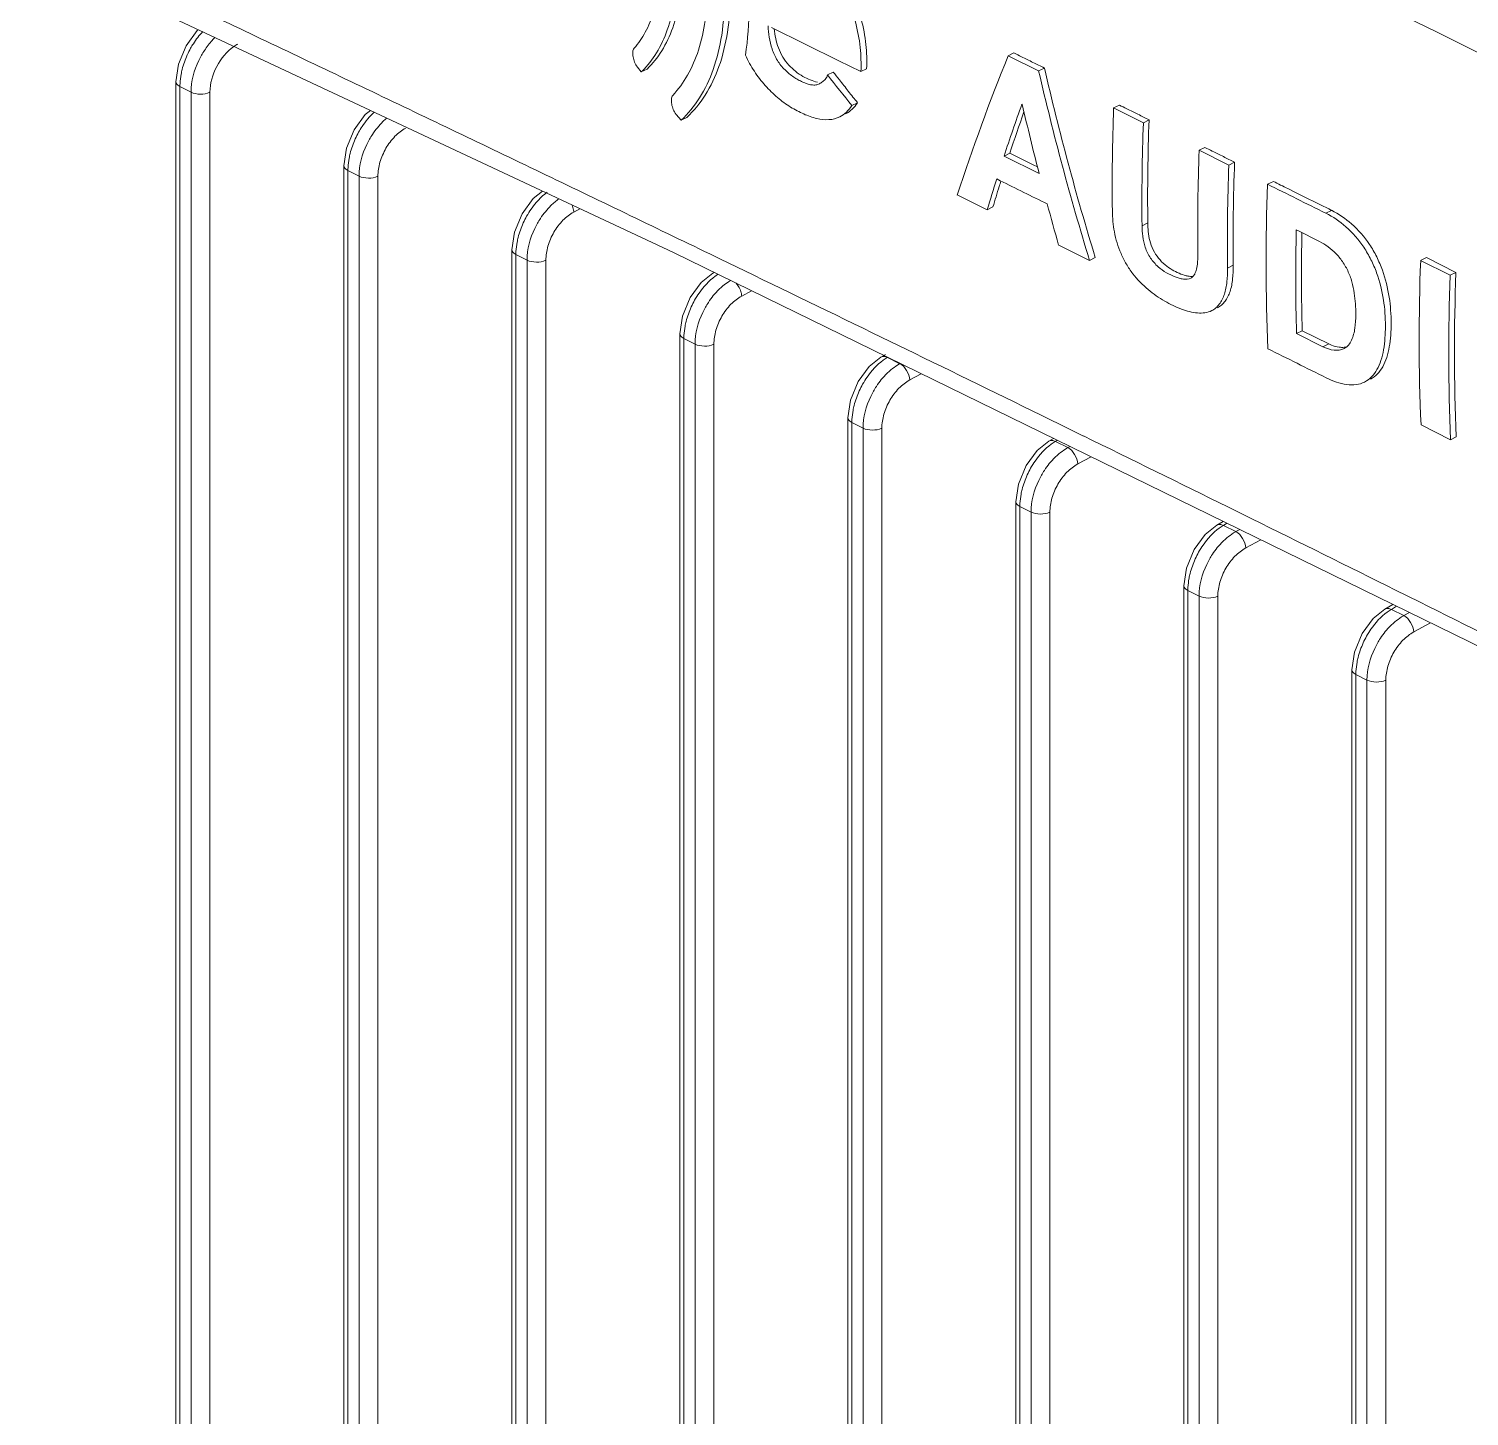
# Model space of a CAD drawing. Header units: millimetres. Extents: x 0 to 9253, y 0 to 2730.
# Drawn here: x 2670.1 to 2723.4, y 1974.7 to 2026.1 of the extents above; entities that cross this region are included whole.
import ezdxf

# ---------------------------------------------------------------- set-up
doc = ezdxf.new("R2010")
doc.units = ezdxf.units.MM
doc.layers.get('0').update_dxf_attribs({"lineweight": 13})

msp = doc.modelspace()

# ---------------------------------------------------------------- linework, layer by layer
at = {"lineweight": 9}
for p, q in [((2664.186, 2031.825), (2693.954, 2017.855)), ((2676.321, 2026.077), (2675.906, 2025.519)), ((2676.363, 2026.111), (2676.321, 2026.077)), ((2700.084, 2024.961), (2697.591, 2026.187)), ((2675.906, 2025.519), (2675.621, 2024.83)), ((2675.621, 2024.83), (2675.531, 2024.18)), ((2700.901, 2024.559), (2700.084, 2024.961)), ((2706.568, 2025.25), (2706.356, 2025.144)), ((2706.356, 2025.144), (2707.485, 2024.586)), ((2692.624, 2024.724), (2692.767, 2024.549)), ((2692.979, 2024.655), (2692.767, 2024.549)), ((2699.878, 2024.542), (2699.666, 2024.436)), ((2701.113, 2024.665), (2700.901, 2024.559)), ((2707.698, 2024.692), (2707.485, 2024.586)), ((2675.531, 1954.465), (2675.531, 2024.181)), ((2675.677, 1954.288), (2675.677, 2024.004)), ((2675.677, 2024.004), (2676.089, 2023.798)), ((2676.089, 2023.798), (2676.089, 1954.082)), ((2676.787, 2023.793), (2676.787, 1954.078)), ((2700.775, 2023.405), (2700.562, 2023.299)), ((2706.877, 2023.343), (2706.863, 2023.35)), ((2710.475, 2023.319), (2710.263, 2023.212)), ((2710.263, 2023.212), (2711.364, 2022.667)), ((2682.544, 2022.966), (2682.128, 2022.407)), ((2682.736, 2023.12), (2682.544, 2022.966)), ((2694.059, 2022.974), (2694.241, 2022.755)), ((2694.453, 2022.861), (2694.241, 2022.755)), ((2711.576, 2022.773), (2711.364, 2022.667)), ((2682.128, 2022.407), (2681.844, 2021.719)), ((2681.844, 2021.719), (2681.753, 2021.069)), ((2713.643, 2021.749), (2713.431, 2021.643)), ((2713.431, 2021.643), (2714.529, 2021.098)), ((2681.753, 1951.354), (2681.753, 2021.07)), ((2706.416, 2021.537), (2706.203, 2021.431)), ((2706.203, 2021.431), (2707.501, 2020.789)), ((2706.416, 2021.537), (2707.281, 2021.109)), ((2707.281, 2021.109), (2707.441, 2021.03)), ((2714.742, 2021.204), (2714.529, 2021.098)), ((2681.9, 1951.177), (2681.9, 2020.893)), ((2681.9, 2020.893), (2682.312, 2020.687)), ((2682.312, 2020.687), (2682.312, 1950.971)), ((2683.01, 2020.682), (2683.01, 1950.966)), ((2706.061, 2020.517), (2705.932, 2020.581)), ((2716.178, 2020.491), (2715.965, 2020.385)), ((2689.109, 2020.129), (2688.766, 2019.855)), ((2705.581, 2019.438), (2704.464, 2019.988)), ((2688.766, 2019.855), (2688.351, 2019.296)), ((2690.492, 2019.48), (2690.264, 2019.357)), ((2705.793, 2019.544), (2705.581, 2019.438)), ((2718.332, 2019.419), (2718.12, 2019.313)), ((2688.351, 2019.296), (2688.066, 2018.608)), ((2711.527, 2018.956), (2711.315, 2018.85)), ((2688.066, 2018.608), (2687.976, 2017.958)), ((2717.156, 2018.632), (2717.029, 2018.695)), ((2717.813, 2018.305), (2717.156, 2018.632)), ((2687.976, 1948.243), (2687.976, 2017.958)), ((2693.954, 2017.855), (2726.501, 2001.939)), ((2709.37, 2017.566), (2708.227, 2018.131)), ((2688.122, 1948.066), (2688.122, 2017.781)), ((2688.122, 2017.781), (2688.535, 2017.575)), ((2688.535, 2017.575), (2688.535, 1947.86)), ((2689.232, 2017.571), (2689.232, 1947.855)), ((2695.698, 2017.614), (2696.6, 2017.178)), ((2709.582, 2017.672), (2709.37, 2017.566)), ((2714.692, 2017.386), (2714.48, 2017.28)), ((2721.848, 2017.668), (2721.635, 2017.562)), ((2721.635, 2017.562), (2722.731, 2017.015)), ((2721.848, 2017.668), (2722.943, 2017.121)), ((2695.422, 2017.09), (2694.989, 2016.743)), ((2695.422, 2017.09), (2695.466, 2017.116)), ((2722.943, 2017.121), (2722.731, 2017.015)), ((2694.989, 2016.743), (2694.573, 2016.185)), ((2696.848, 2016.44), (2696.486, 2016.246)), ((2694.573, 2016.185), (2694.289, 2015.496)), ((2694.289, 2015.496), (2694.198, 2014.846)), ((2694.198, 1945.131), (2694.198, 2014.847)), ((2694.345, 1944.955), (2694.345, 2014.67)), ((2694.345, 2014.67), (2694.757, 2014.464)), ((2717.248, 2014.959), (2717.036, 2014.853)), ((2717.036, 2014.853), (2718.015, 2014.366)), ((2717.248, 2014.959), (2718.228, 2014.472)), ((2694.757, 2014.464), (2694.757, 1944.748)), ((2695.455, 2014.459), (2695.455, 1944.744)), ((2701.644, 2013.979), (2701.817, 2014.081)), ((2701.989, 2014.561), (2702.888, 2014.123)), ((2718.228, 2014.472), (2718.015, 2014.366)), ((2701.211, 2013.632), (2700.796, 2013.074)), ((2701.644, 2013.979), (2701.211, 2013.632)), ((2701.881, 2013.972), (2702.346, 2013.739)), ((2700.796, 2013.074), (2700.511, 2012.385)), ((2703.137, 2013.365), (2702.709, 2013.135)), ((2700.511, 2012.385), (2700.421, 2011.735)), ((2700.421, 1942.02), (2700.421, 2011.736)), ((2700.567, 1941.843), (2700.567, 2011.559)), ((2700.567, 2011.559), (2700.98, 2011.353)), ((2708.255, 2011.499), (2709.15, 2011.06)), ((2722.743, 2010.921), (2721.648, 2011.468)), ((2700.98, 2011.353), (2700.98, 1941.637)), ((2701.677, 2011.348), (2701.677, 1941.633)), ((2707.867, 2010.867), (2708.039, 2010.969)), ((2708.104, 2010.861), (2708.173, 2010.902)), ((2722.955, 2011.027), (2722.743, 2010.921)), ((2707.434, 2010.521), (2707.018, 2009.962)), ((2707.867, 2010.867), (2707.434, 2010.521)), ((2708.104, 2010.861), (2708.569, 2010.628)), ((2708.647, 2010.67), (2708.569, 2010.628)), ((2707.018, 2009.962), (2706.734, 2009.274)), ((2709.426, 2010.289), (2708.931, 2010.024)), ((2706.734, 2009.274), (2706.643, 2008.624)), ((2706.643, 1938.909), (2706.643, 2008.624)), ((2706.79, 1938.732), (2706.79, 2008.448)), ((2706.79, 2008.448), (2707.202, 2008.241)), ((2707.202, 2008.241), (2707.202, 1938.526)), ((2707.9, 2008.237), (2707.9, 1938.521)), ((2714.494, 2008.43), (2715.385, 2007.99)), ((2714.09, 2007.756), (2713.656, 2007.41)), ((2714.09, 2007.756), (2714.323, 2007.894)), ((2714.326, 2007.749), (2714.459, 2007.828)), ((2714.326, 2007.749), (2714.791, 2007.517)), ((2713.656, 2007.41), (2713.241, 2006.851)), ((2714.936, 2007.594), (2714.791, 2007.517)), ((2715.715, 2007.213), (2715.154, 2006.912)), ((2713.241, 2006.851), (2712.956, 2006.163)), ((2712.956, 2006.163), (2712.866, 2005.513)), ((2712.866, 1935.798), (2712.866, 2005.513)), ((2713.012, 1935.621), (2713.012, 2005.336)), ((2713.012, 2005.336), (2713.425, 2005.13)), ((2713.425, 2005.13), (2713.425, 1935.415)), ((2714.122, 2005.126), (2714.122, 1935.41)), ((2720.706, 2005.353), (2721.594, 2004.912)), ((2720.312, 2004.645), (2719.879, 2004.298)), ((2720.312, 2004.645), (2720.608, 2004.82)), ((2720.549, 2004.638), (2720.744, 2004.754)), ((2720.549, 2004.638), (2721.014, 2004.406)), ((2721.225, 2004.519), (2721.014, 2004.406)), ((2719.879, 2004.298), (2719.464, 2003.74)), ((2722.004, 2004.138), (2721.376, 2003.801)), ((2719.464, 2003.74), (2719.179, 2003.051)), ((2719.179, 2003.051), (2719.088, 2002.401)), ((2719.088, 1932.686), (2719.088, 2002.402)), ((2719.235, 1932.509), (2719.235, 2002.225)), ((2719.235, 2002.225), (2719.647, 2002.019)), ((2719.647, 2002.019), (2719.647, 1932.303)), ((2720.345, 2002.014), (2720.345, 1932.299))]:
    msp.add_line(p, q, dxfattribs=at)
for centre, radius, start, end in [((1990.772, 553.751), 1643.962, 63.124876, 64.846477), ((1406.99, -647.865), 2960.668, 64.465803, 64.600285), ((2678.978, 2023.804), 3.325, 150.8427, 155.6758), ((2786.085, 1992.97), 85.976, 158.02424, 161.68474), ((2690.497, 2026.909), 3.274, 313.8882, 314.5352), ((2960.994, 2229.605), 332.245, 218.13547, 218.38522), ((2809.264, 2048.146), 104.47, 193.03372, 197.02097), ((2809.475, 2048.252), 104.469, 193.03371, 197.02098), ((1448.142, -561.677), 2865.16, 64.326838, 64.465435), ((2787.806, 1994.438), 85.951, 160.3435, 161.69646), ((2807.326, 2046.528), 103.089, 192.99687, 194.45802), ((2790.096, 2020.29), 79.886, 177.90352, 180.64165), ((2787.581, 1994.693), 85.489, 160.61126, 161.69927), ((2791.345, 2019.735), 80.035, 177.90045, 180.63363), ((2790.814, 2019.851), 79.292, 177.88765, 180.64643), ((2685.201, 2020.693), 3.325, 150.8427, 155.6758), ((2791.68, 2018.72), 78.304, 177.86086, 180.65469), ((2793.083, 2018.165), 78.608, 177.8619, 180.64503), ((2792.548, 2018.281), 77.861, 177.84855, 180.65838), ((1487.631, -479.484), 2773.972, 64.182851, 64.326462), ((2781.481, 1996.719), 79.228, 162.47145, 163.33635), ((2782.212, 1996.662), 79.772, 162.60951, 162.75934), ((2781.101, 1997.006), 78.609, 162.75876, 163.33878), ((2791.408, 2017.484), 75.498, 177.79804, 182.42392), ((2690.992, 2018.032), 2.218, 125.1456, 130.1203), ((2801.409, 2044.748), 96.91, 195.00666, 195.94179), ((2691.423, 2017.582), 3.325, 150.8427, 155.6758), ((2793.606, 2016.922), 76.598, 178.67343, 181.54742), ((2792.663, 2017.024), 75.443, 178.80997, 181.56787), ((2795.575, 2014.661), 73.996, 177.75334, 182.47311), ((2696.636, 2015.427), 1.923, 122.4011, 126.25), ((1518.822, -414.988), 2702.33, 64.034351, 64.161365), ((2798.099, 2014.117), 75.424, 177.79827, 182.42865), ((2796.729, 2014.22), 73.843, 177.74867, 182.47824), ((2697.646, 2014.47), 3.325, 150.8427, 155.6758), ((1544.053, -363.177), 2644.703, 63.883278, 64.012693), ((2703.869, 2011.359), 3.325, 150.8427, 155.6758), ((1568.841, -312.617), 2588.394, 63.729365, 63.861212), ((2710.091, 2008.248), 3.325, 150.8427, 155.6758), ((1593.198, -263.271), 2533.363, 63.572578, 63.706887), ((2716.314, 2005.136), 3.325, 150.8427, 155.6758), ((1617.129, -215.121), 2479.594, 63.412261, 63.549682), ((2722.536, 2002.025), 3.325, 150.8427, 155.6758)]:
    msp.add_arc(centre, radius, start, end, dxfattribs=at)
for points, knots in [([(2694.241, 2033.871), (2694.494, 2033.343), (2694.946, 2032.268), (2695.457, 2030.618), (2695.772, 2028.979), (2695.882, 2027.407), (2695.789, 2025.956), (2695.488, 2024.669), (2694.979, 2023.588), (2694.502, 2022.999), (2694.241, 2022.755)], [0, 0, 0, 0, 0.149326, 0.29698, 0.439634, 0.574027, 0.697692, 0.809125, 0.908873, 1, 1, 1, 1]), ([(2694.453, 2033.978), (2694.706, 2033.449), (2695.159, 2032.374), (2695.669, 2030.724), (2695.984, 2029.085), (2696.094, 2027.513), (2696.001, 2026.062), (2695.7, 2024.775), (2695.191, 2023.694), (2694.714, 2023.105), (2694.453, 2022.861)], [0, 0, 0, 0, 0.1493, 0.29698, 0.439615, 0.574033, 0.697704, 0.809113, 0.908892, 1, 1, 1, 1]), ([(2692.767, 2033.399), (2692.967, 2032.982), (2693.327, 2032.136), (2693.735, 2030.837), (2693.988, 2029.545), (2694.078, 2028.304), (2694.008, 2027.154), (2693.773, 2026.127), (2693.373, 2025.257), (2692.998, 2024.777), (2692.793, 2024.575)], [0, 0, 0, 0, 0.148584, 0.295303, 0.437041, 0.570813, 0.694399, 0.806449, 0.907408, 1, 1, 1, 1]), ([(2692.979, 2033.505), (2693.181, 2033.086), (2693.542, 2032.235), (2694.074, 2030.532), (2694.32, 2028.825), (2694.216, 2027.23), (2693.974, 2026.202), (2693.567, 2025.333), (2693.187, 2024.855), (2692.979, 2024.655)], [0, 0, 0, 0, 0.148868, 0.295888, 0.571187, 0.69476, 0.806665, 0.907509, 1, 1, 1, 1]), ([(2693.933, 2023.678), (2694.143, 2023.905), (2694.522, 2024.436), (2694.927, 2025.379), (2695.166, 2026.48), (2695.269, 2028.176), (2695.027, 2029.986), (2694.497, 2031.8), (2694.136, 2032.712), (2693.933, 2033.162)], [0, 0, 0, 0, 0.093099, 0.194734, 0.307219, 0.430838, 0.705118, 0.851463, 1, 1, 1, 1]), ([(2692.502, 2025.425), (2692.661, 2025.607), (2692.946, 2026.028), (2693.251, 2026.764), (2693.432, 2027.614), (2693.51, 2028.911), (2693.328, 2030.293), (2692.927, 2031.677), (2692.655, 2032.374), (2692.502, 2032.718)], [0, 0, 0, 0, 0.094783, 0.197756, 0.310884, 0.434384, 0.706917, 0.852228, 1, 1, 1, 1]), ([(2697.07, 2029.273), (2697.167, 2029.321), (2697.378, 2029.394), (2697.718, 2029.424), (2698.074, 2029.377), (2698.572, 2029.221), (2699.199, 2028.861), (2699.862, 2028.207), (2700.377, 2027.362), (2700.719, 2026.424), (2700.895, 2025.48), (2700.915, 2024.857), (2700.901, 2024.559)], [0, 0, 0, 0, 0.046221, 0.09398, 0.144501, 0.198376, 0.316245, 0.448751, 0.591711, 0.735423, 0.872653, 1, 1, 1, 1]), ([(2697.283, 2029.379), (2697.379, 2029.427), (2697.59, 2029.5), (2697.93, 2029.53), (2698.286, 2029.483), (2698.785, 2029.327), (2699.271, 2029.046), (2699.719, 2028.665), (2700.152, 2028.183), (2700.59, 2027.467), (2700.931, 2026.529), (2701.108, 2025.585), (2701.127, 2024.963), (2701.113, 2024.665)], [0, 0, 0, 0, 0.04622, 0.093973, 0.144493, 0.198327, 0.316251, 0.380819, 0.448998, 0.591949, 0.73562, 0.87275, 1, 1, 1, 1]), ([(2696.623, 2025.166), (2696.717, 2025.754), (2696.799, 2027.004), (2696.704, 2028.252), (2696.615, 2028.898)], [0, 0, 0, 0, 0.47727, 1, 1, 1, 1]), ([(2676.074, 2025.424), (2676.106, 2025.481), (2676.236, 2025.699), (2676.392, 2025.902), (2676.523, 2026.039)], [0, 0, 0, 0, 0.256508, 1, 1, 1, 1]), ([(2676.978, 2025.824), (2676.942, 2025.789), (2676.798, 2025.64), (2676.672, 2025.475), (2676.586, 2025.344)], [0, 0, 0, 0, 0.243866, 1, 1, 1, 1]), ([(2697.462, 2026.25), (2697.468, 2026.11), (2697.496, 2025.821), (2697.599, 2025.386), (2697.786, 2024.967), (2698.071, 2024.618), (2698.348, 2024.391), (2698.575, 2024.252), (2698.743, 2024.171), (2698.907, 2024.105), (2699.069, 2024.062), (2699.226, 2024.056), (2699.322, 2024.087), (2699.365, 2024.108)], [0, 0, 0, 0, 0.130916, 0.269111, 0.413166, 0.553672, 0.683107, 0.743477, 0.801043, 0.856205, 0.908042, 0.955592, 1, 1, 1, 1]), ([(2697.69, 2026.138), (2697.702, 2026.022), (2697.738, 2025.784), (2697.837, 2025.432), (2697.995, 2025.092), (2698.284, 2024.713), (2698.641, 2024.428), (2699.015, 2024.246), (2699.2, 2024.185), (2699.291, 2024.173)], [0, 0, 0, 0, 0.129287, 0.264359, 0.403566, 0.540267, 0.787499, 0.898261, 1, 1, 1, 1]), ([(2676.586, 2025.344), (2676.508, 2025.226), (2676.241, 2024.751), (2676.089, 2024.201), (2676.089, 2023.798)], [0, 0, 0, 0, 0.260717, 1, 1, 1, 1]), ([(2677.679, 2025.494), (2677.409, 2025.307), (2676.981, 2024.776), (2676.787, 2024.121), (2676.787, 2023.793)], [0, 0, 0, 0, 0.500215, 1, 1, 1, 1]), ([(2692.624, 2024.724), (2692.579, 2024.779), (2692.513, 2024.903), (2692.458, 2025.096), (2692.443, 2025.272), (2692.47, 2025.388), (2692.502, 2025.425)], [0, 0, 0, 0, 0.284571, 0.556277, 0.800454, 1, 1, 1, 1]), ([(2675.721, 2024.46), (2675.732, 2024.52), (2675.786, 2024.764), (2675.87, 2025.002), (2675.948, 2025.174)], [0, 0, 0, 0, 0.244225, 1, 1, 1, 1]), ([(2700.121, 2022.884), (2699.997, 2022.822), (2699.704, 2022.751), (2699.242, 2022.81), (2698.765, 2022.983), (2698.277, 2023.242), (2697.795, 2023.593), (2697.342, 2024.037), (2696.939, 2024.566), (2696.719, 2024.96), (2696.623, 2025.166)], [0, 0, 0, 0, 0.092246, 0.193674, 0.30617, 0.428171, 0.559747, 0.700792, 0.848959, 1, 1, 1, 1]), ([(2706.568, 2025.25), (2706.662, 2025.203), (2706.898, 2025.089), (2707.273, 2024.899), (2707.556, 2024.762), (2707.698, 2024.692)], [0, 0, 0, 0, 0.250578, 0.624464, 1, 1, 1, 1]), ([(2675.677, 2024.004), (2675.677, 2024.041), (2675.681, 2024.194), (2675.7, 2024.346), (2675.721, 2024.46)], [0, 0, 0, 0, 0.241689, 1, 1, 1, 1]), ([(2699.365, 2024.108), (2699.41, 2024.13), (2699.492, 2024.19), (2699.568, 2024.259), (2699.598, 2024.301)], [0, 0, 0, 0, 0.493363, 1, 1, 1, 1]), ([(2699.598, 2024.301), (2699.605, 2024.31), (2699.634, 2024.352), (2699.655, 2024.399), (2699.666, 2024.436)], [0, 0, 0, 0, 0.238609, 1, 1, 1, 1]), ([(2699.878, 2024.542), (2699.952, 2024.447), (2700.086, 2024.284), (2700.272, 2024.046), (2700.488, 2023.756), (2700.662, 2023.547), (2700.775, 2023.405)], [0, 0, 0, 0, 0.250334, 0.437613, 0.624535, 1, 1, 1, 1]), ([(2675.531, 2024.18), (2675.531, 2024.164), (2675.548, 2024.084), (2675.621, 2024.032), (2675.677, 2024.004)], [0, 0, 0, 0, 0.209565, 1, 1, 1, 1]), ([(2676.787, 2023.793), (2676.68, 2023.742), (2676.437, 2023.706), (2676.195, 2023.745), (2676.089, 2023.798)], [0, 0, 0, 0, 0.501917, 1, 1, 1, 1]), ([(2694.059, 2022.974), (2694.013, 2023.029), (2693.945, 2023.154), (2693.888, 2023.349), (2693.873, 2023.525), (2693.9, 2023.641), (2693.933, 2023.678)], [0, 0, 0, 0, 0.287315, 0.559583, 0.802853, 1, 1, 1, 1]), ([(2700.562, 2023.299), (2700.506, 2023.212), (2700.378, 2023.05), (2700.21, 2022.929), (2700.121, 2022.884)], [0, 0, 0, 0, 0.511845, 1, 1, 1, 1]), ([(2700.775, 2023.405), (2700.718, 2023.318), (2700.59, 2023.156), (2700.422, 2023.035), (2700.333, 2022.99)], [0, 0, 0, 0, 0.511606, 1, 1, 1, 1]), ([(2710.475, 2023.319), (2710.567, 2023.273), (2710.797, 2023.161), (2711.163, 2022.976), (2711.438, 2022.842), (2711.576, 2022.773)], [0, 0, 0, 0, 0.250456, 0.624578, 1, 1, 1, 1]), ([(2682.297, 2022.313), (2682.337, 2022.384), (2682.5, 2022.654), (2682.704, 2022.9), (2682.877, 2023.056)], [0, 0, 0, 0, 0.259556, 1, 1, 1, 1]), ([(2683.34, 2022.839), (2683.29, 2022.798), (2683.091, 2022.616), (2682.921, 2022.404), (2682.809, 2022.233)], [0, 0, 0, 0, 0.240639, 1, 1, 1, 1]), ([(2682.809, 2022.233), (2682.731, 2022.114), (2682.463, 2021.64), (2682.312, 2021.09), (2682.312, 2020.687)], [0, 0, 0, 0, 0.260717, 1, 1, 1, 1]), ([(2684.041, 2022.469), (2683.894, 2022.389), (2683.613, 2022.165), (2683.289, 2021.727), (2683.07, 2021.22), (2683.01, 2020.857), (2683.01, 2020.682)], [0, 0, 0, 0, 0.234324, 0.493124, 0.755655, 1, 1, 1, 1]), ([(2681.944, 2021.349), (2681.955, 2021.409), (2682.009, 2021.653), (2682.093, 2021.89), (2682.171, 2022.063)], [0, 0, 0, 0, 0.244225, 1, 1, 1, 1]), ([(2713.643, 2021.749), (2713.734, 2021.704), (2713.964, 2021.591), (2714.329, 2021.407), (2714.604, 2021.272), (2714.742, 2021.204)], [0, 0, 0, 0, 0.250356, 0.624671, 1, 1, 1, 1]), ([(2681.753, 2021.069), (2681.753, 2021.052), (2681.77, 2020.973), (2681.844, 2020.921), (2681.9, 2020.893)], [0, 0, 0, 0, 0.209565, 1, 1, 1, 1]), ([(2681.9, 2020.893), (2681.9, 2020.93), (2681.904, 2021.083), (2681.922, 2021.235), (2681.944, 2021.349)], [0, 0, 0, 0, 0.241689, 1, 1, 1, 1]), ([(2683.01, 2020.682), (2682.902, 2020.631), (2682.66, 2020.594), (2682.418, 2020.634), (2682.312, 2020.687)], [0, 0, 0, 0, 0.501917, 1, 1, 1, 1]), ([(2716.178, 2020.491), (2716.357, 2020.401), (2716.807, 2020.18), (2717.523, 2019.819), (2718.063, 2019.553), (2718.332, 2019.419)], [0, 0, 0, 0, 0.250262, 0.62476, 1, 1, 1, 1]), ([(2688.519, 2019.202), (2688.57, 2019.292), (2688.776, 2019.623), (2689.045, 2019.92), (2689.276, 2020.089)], [0, 0, 0, 0, 0.264322, 1, 1, 1, 1]), ([(2689.562, 2019.728), (2689.513, 2019.687), (2689.314, 2019.505), (2689.143, 2019.293), (2689.031, 2019.122)], [0, 0, 0, 0, 0.240639, 1, 1, 1, 1]), ([(2690.264, 2019.357), (2690.263, 2019.379), (2690.253, 2019.47), (2690.225, 2019.558), (2690.196, 2019.622)], [0, 0, 0, 0, 0.232512, 1, 1, 1, 1]), ([(2718.332, 2019.42), (2718.6, 2019.286), (2719.134, 2018.926), (2719.668, 2018.302), (2720.016, 2017.702), (2720.291, 2017.055), (2720.495, 2016.228), (2720.561, 2015.267), (2720.515, 2014.514), (2720.389, 2013.975), (2720.247, 2013.63), (2720.046, 2013.346), (2719.866, 2013.212), (2719.771, 2013.164)], [0, 0, 0, 0, 0.123267, 0.261406, 0.334378, 0.407839, 0.550129, 0.682362, 0.803432, 0.858684, 0.909556, 0.956184, 1, 1, 1, 1]), ([(2688.166, 2018.238), (2688.178, 2018.298), (2688.231, 2018.542), (2688.316, 2018.779), (2688.393, 2018.951)], [0, 0, 0, 0, 0.244225, 1, 1, 1, 1]), ([(2689.031, 2019.122), (2688.953, 2019.003), (2688.686, 2018.528), (2688.535, 2017.979), (2688.535, 2017.575)], [0, 0, 0, 0, 0.260717, 1, 1, 1, 1]), ([(2690.264, 2019.357), (2690.116, 2019.278), (2689.836, 2019.054), (2689.511, 2018.616), (2689.292, 2018.109), (2689.232, 2017.745), (2689.232, 2017.571)], [0, 0, 0, 0, 0.234324, 0.493124, 0.755655, 1, 1, 1, 1]), ([(2713.895, 2015.704), (2713.817, 2015.665), (2713.642, 2015.613), (2713.362, 2015.609), (2713.068, 2015.661), (2712.766, 2015.759), (2712.459, 2015.893), (2712.037, 2016.115), (2711.507, 2016.478), (2711.038, 2016.96), (2710.723, 2017.428), (2710.467, 2017.937), (2710.264, 2018.597), (2710.218, 2019.137), (2710.215, 2019.395)], [0, 0, 0, 0, 0.044342, 0.091355, 0.141925, 0.195856, 0.252732, 0.312068, 0.438837, 0.578302, 0.651706, 0.725598, 0.868108, 1, 1, 1, 1]), ([(2711.527, 2018.956), (2711.529, 2018.848), (2711.539, 2018.627), (2711.594, 2018.288), (2711.716, 2017.95), (2711.911, 2017.645), (2712.152, 2017.398), (2712.415, 2017.215), (2712.68, 2017.085), (2712.858, 2017.02), (2712.946, 2016.999)], [0, 0, 0, 0, 0.123364, 0.253398, 0.391478, 0.531264, 0.66346, 0.784305, 0.895922, 1, 1, 1, 1]), ([(2718.12, 2019.313), (2718.388, 2019.18), (2718.922, 2018.82), (2719.456, 2018.195), (2719.804, 2017.596), (2720.079, 2016.949), (2720.283, 2016.122), (2720.349, 2015.16), (2720.303, 2014.408), (2720.176, 2013.869), (2720.034, 2013.524), (2719.835, 2013.239), (2719.654, 2013.107), (2719.558, 2013.059)], [0, 0, 0, 0, 0.123269, 0.261371, 0.334355, 0.407799, 0.550079, 0.68237, 0.803496, 0.858711, 0.909586, 0.956198, 1, 1, 1, 1]), ([(2711.315, 2018.85), (2711.317, 2018.719), (2711.331, 2018.449), (2711.403, 2018.11), (2711.513, 2017.843), (2711.66, 2017.593), (2711.887, 2017.329), (2712.207, 2017.107), (2712.476, 2016.973), (2712.689, 2016.901), (2712.882, 2016.86), (2713.037, 2016.866), (2713.119, 2016.908)], [0, 0, 0, 0, 0.130275, 0.269446, 0.342673, 0.416539, 0.557932, 0.685369, 0.801965, 0.856513, 0.907994, 1, 1, 1, 1]), ([(2687.976, 2017.958), (2687.976, 2017.941), (2687.993, 2017.862), (2688.066, 2017.809), (2688.122, 2017.781)], [0, 0, 0, 0, 0.209565, 1, 1, 1, 1]), ([(2688.122, 2017.781), (2688.122, 2017.818), (2688.126, 2017.971), (2688.145, 2018.124), (2688.166, 2018.238)], [0, 0, 0, 0, 0.241689, 1, 1, 1, 1]), ([(2713.365, 2017.427), (2713.368, 2017.459), (2713.38, 2017.592), (2713.382, 2017.725), (2713.381, 2017.826)], [0, 0, 0, 0, 0.243052, 1, 1, 1, 1]), ([(2719.231, 2015.561), (2719.231, 2015.826), (2719.209, 2016.236), (2719.096, 2016.78), (2718.945, 2017.191), (2718.721, 2017.566), (2718.448, 2017.885), (2718.14, 2018.128), (2717.921, 2018.251), (2717.813, 2018.305)], [0, 0, 0, 0, 0.243245, 0.373042, 0.507721, 0.642345, 0.770766, 0.889493, 1, 1, 1, 1]), ([(2689.232, 2017.571), (2689.125, 2017.52), (2688.883, 2017.483), (2688.64, 2017.522), (2688.535, 2017.575)], [0, 0, 0, 0, 0.501917, 1, 1, 1, 1]), ([(2713.119, 2016.908), (2713.158, 2016.927), (2713.221, 2016.979), (2713.28, 2017.08), (2713.335, 2017.226), (2713.355, 2017.345), (2713.365, 2017.427)], [0, 0, 0, 0, 0.218072, 0.394915, 0.585421, 1, 1, 1, 1]), ([(2714.48, 2017.28), (2714.482, 2017.109), (2714.472, 2016.782), (2714.387, 2016.323), (2714.232, 2015.995), (2714.054, 2015.801), (2713.95, 2015.731), (2713.895, 2015.704)], [0, 0, 0, 0, 0.290739, 0.555714, 0.789297, 0.896437, 1, 1, 1, 1]), ([(2714.692, 2017.386), (2714.694, 2017.215), (2714.684, 2016.888), (2714.6, 2016.429), (2714.444, 2016.101), (2714.266, 2015.907), (2714.162, 2015.837), (2714.108, 2015.81)], [0, 0, 0, 0, 0.290906, 0.556133, 0.789353, 0.89639, 1, 1, 1, 1]), ([(2694.742, 2016.09), (2694.792, 2016.181), (2694.998, 2016.512), (2695.267, 2016.808), (2695.499, 2016.978)], [0, 0, 0, 0, 0.264322, 1, 1, 1, 1]), ([(2696.072, 2016.822), (2696.048, 2016.807), (2695.948, 2016.745), (2695.853, 2016.674), (2695.785, 2016.617)], [0, 0, 0, 0, 0.242457, 1, 1, 1, 1]), ([(2712.946, 2016.999), (2712.969, 2016.993), (2713.055, 2016.975), (2713.145, 2016.969), (2713.21, 2016.978)], [0, 0, 0, 0, 0.262857, 1, 1, 1, 1]), ([(2695.785, 2016.617), (2695.735, 2016.575), (2695.536, 2016.394), (2695.366, 2016.182), (2695.254, 2016.011)], [0, 0, 0, 0, 0.240639, 1, 1, 1, 1]), ([(2696.486, 2016.246), (2696.339, 2016.167), (2696.058, 2015.942), (2695.734, 2015.504), (2695.515, 2014.997), (2695.455, 2014.634), (2695.455, 2014.459)], [0, 0, 0, 0, 0.234324, 0.493124, 0.755655, 1, 1, 1, 1]), ([(2696.486, 2016.246), (2696.484, 2016.287), (2696.457, 2016.459), (2696.372, 2016.621), (2696.284, 2016.72)], [0, 0, 0, 0, 0.23423, 1, 1, 1, 1]), ([(2694.389, 2015.127), (2694.4, 2015.187), (2694.454, 2015.431), (2694.538, 2015.668), (2694.616, 2015.84)], [0, 0, 0, 0, 0.244225, 1, 1, 1, 1]), ([(2695.254, 2016.011), (2695.176, 2015.892), (2694.908, 2015.417), (2694.757, 2014.867), (2694.757, 2014.464)], [0, 0, 0, 0, 0.260717, 1, 1, 1, 1]), ([(2719.077, 2014.614), (2719.14, 2014.752), (2719.215, 2015.07), (2719.232, 2015.391), (2719.231, 2015.561)], [0, 0, 0, 0, 0.47205, 1, 1, 1, 1]), ([(2694.198, 2014.846), (2694.198, 2014.83), (2694.216, 2014.751), (2694.289, 2014.698), (2694.345, 2014.67)], [0, 0, 0, 0, 0.209565, 1, 1, 1, 1]), ([(2694.345, 2014.67), (2694.345, 2014.707), (2694.349, 2014.86), (2694.368, 2015.013), (2694.389, 2015.127)], [0, 0, 0, 0, 0.241689, 1, 1, 1, 1]), ([(2718.798, 2014.3), (2718.859, 2014.331), (2718.973, 2014.422), (2719.046, 2014.547), (2719.077, 2014.614)], [0, 0, 0, 0, 0.479859, 1, 1, 1, 1]), ([(2695.455, 2014.459), (2695.347, 2014.408), (2695.105, 2014.372), (2694.863, 2014.411), (2694.757, 2014.464)], [0, 0, 0, 0, 0.501917, 1, 1, 1, 1]), ([(2718.015, 2014.366), (2718.145, 2014.302), (2718.404, 2014.214), (2718.688, 2014.244), (2718.798, 2014.3)], [0, 0, 0, 0, 0.539346, 1, 1, 1, 1]), ([(2718.228, 2014.472), (2718.26, 2014.456), (2718.386, 2014.399), (2718.521, 2014.362), (2718.622, 2014.35)], [0, 0, 0, 0, 0.26529, 1, 1, 1, 1]), ([(2718.622, 2014.35), (2718.647, 2014.347), (2718.744, 2014.339), (2718.842, 2014.347), (2718.911, 2014.367)], [0, 0, 0, 0, 0.261614, 1, 1, 1, 1]), ([(2700.965, 2012.979), (2701.015, 2013.069), (2701.221, 2013.401), (2701.49, 2013.697), (2701.721, 2013.867)], [0, 0, 0, 0, 0.264322, 1, 1, 1, 1]), ([(2701.645, 2013.979), (2701.677, 2013.998), (2701.761, 2014.015), (2701.841, 2013.991), (2701.881, 2013.972)], [0, 0, 0, 0, 0.45944, 1, 1, 1, 1]), ([(2702.346, 2013.739), (2702.317, 2013.724), (2702.198, 2013.655), (2702.087, 2013.573), (2702.007, 2013.506)], [0, 0, 0, 0, 0.24092, 1, 1, 1, 1]), ([(2702.709, 2013.135), (2702.703, 2013.258), (2702.618, 2013.494), (2702.451, 2013.684), (2702.346, 2013.739)], [0, 0, 0, 0, 0.511053, 1, 1, 1, 1]), ([(2702.007, 2013.506), (2701.958, 2013.464), (2701.759, 2013.282), (2701.588, 2013.07), (2701.476, 2012.899)], [0, 0, 0, 0, 0.240639, 1, 1, 1, 1]), ([(2702.709, 2013.135), (2702.561, 2013.056), (2702.281, 2012.831), (2701.957, 2012.393), (2701.737, 2011.886), (2701.677, 2011.523), (2701.677, 2011.348)], [0, 0, 0, 0, 0.234324, 0.493124, 0.755655, 1, 1, 1, 1]), ([(2719.558, 2013.059), (2719.461, 2013.01), (2719.239, 2012.943), (2718.879, 2012.952), (2718.504, 2013.05), (2718.257, 2013.157), (2718.132, 2013.219)], [0, 0, 0, 0, 0.220828, 0.4577, 0.717876, 1, 1, 1, 1]), ([(2700.611, 2012.015), (2700.623, 2012.075), (2700.676, 2012.319), (2700.761, 2012.557), (2700.838, 2012.729)], [0, 0, 0, 0, 0.244225, 1, 1, 1, 1]), ([(2701.476, 2012.899), (2701.398, 2012.781), (2701.131, 2012.306), (2700.98, 2011.756), (2700.98, 2011.353)], [0, 0, 0, 0, 0.260717, 1, 1, 1, 1]), ([(2700.567, 2011.559), (2700.567, 2011.596), (2700.571, 2011.749), (2700.59, 2011.901), (2700.611, 2012.015)], [0, 0, 0, 0, 0.241689, 1, 1, 1, 1]), ([(2700.421, 2011.735), (2700.421, 2011.719), (2700.438, 2011.639), (2700.512, 2011.587), (2700.567, 2011.559)], [0, 0, 0, 0, 0.209565, 1, 1, 1, 1]), ([(2701.677, 2011.348), (2701.57, 2011.297), (2701.328, 2011.261), (2701.085, 2011.3), (2700.98, 2011.353)], [0, 0, 0, 0, 0.501917, 1, 1, 1, 1]), ([(2707.867, 2010.868), (2707.899, 2010.887), (2707.984, 2010.904), (2708.064, 2010.879), (2708.104, 2010.861)], [0, 0, 0, 0, 0.45944, 1, 1, 1, 1]), ([(2707.187, 2009.868), (2707.237, 2009.958), (2707.443, 2010.289), (2707.712, 2010.586), (2707.944, 2010.755)], [0, 0, 0, 0, 0.264322, 1, 1, 1, 1]), ([(2708.23, 2010.394), (2708.18, 2010.353), (2707.981, 2010.171), (2707.811, 2009.959), (2707.699, 2009.788)], [0, 0, 0, 0, 0.240639, 1, 1, 1, 1]), ([(2708.569, 2010.628), (2708.54, 2010.612), (2708.421, 2010.543), (2708.31, 2010.462), (2708.23, 2010.394)], [0, 0, 0, 0, 0.24092, 1, 1, 1, 1]), ([(2708.931, 2010.024), (2708.926, 2010.147), (2708.841, 2010.382), (2708.673, 2010.573), (2708.569, 2010.628)], [0, 0, 0, 0, 0.511053, 1, 1, 1, 1]), ([(2708.931, 2010.024), (2708.784, 2009.944), (2708.503, 2009.72), (2708.179, 2009.282), (2707.96, 2008.775), (2707.9, 2008.412), (2707.9, 2008.237)], [0, 0, 0, 0, 0.234324, 0.493124, 0.755655, 1, 1, 1, 1]), ([(2706.834, 2008.904), (2706.845, 2008.964), (2706.899, 2009.208), (2706.983, 2009.445), (2707.061, 2009.617)], [0, 0, 0, 0, 0.244225, 1, 1, 1, 1]), ([(2707.699, 2009.788), (2707.621, 2009.669), (2707.353, 2009.194), (2707.202, 2008.645), (2707.202, 2008.241)], [0, 0, 0, 0, 0.260717, 1, 1, 1, 1]), ([(2706.79, 2008.448), (2706.79, 2008.485), (2706.794, 2008.638), (2706.813, 2008.79), (2706.834, 2008.904)], [0, 0, 0, 0, 0.241689, 1, 1, 1, 1]), ([(2706.643, 2008.624), (2706.643, 2008.607), (2706.661, 2008.528), (2706.734, 2008.476), (2706.79, 2008.448)], [0, 0, 0, 0, 0.209565, 1, 1, 1, 1]), ([(2707.9, 2008.237), (2707.792, 2008.186), (2707.55, 2008.149), (2707.308, 2008.189), (2707.202, 2008.241)], [0, 0, 0, 0, 0.501917, 1, 1, 1, 1]), ([(2714.09, 2007.756), (2714.122, 2007.775), (2714.207, 2007.793), (2714.287, 2007.768), (2714.326, 2007.749)], [0, 0, 0, 0, 0.45944, 1, 1, 1, 1]), ([(2713.41, 2006.757), (2713.46, 2006.847), (2713.666, 2007.178), (2713.935, 2007.474), (2714.166, 2007.644)], [0, 0, 0, 0, 0.264322, 1, 1, 1, 1]), ([(2714.452, 2007.283), (2714.403, 2007.241), (2714.204, 2007.06), (2714.034, 2006.848), (2713.921, 2006.677)], [0, 0, 0, 0, 0.240639, 1, 1, 1, 1]), ([(2714.791, 2007.517), (2714.762, 2007.501), (2714.643, 2007.432), (2714.532, 2007.35), (2714.452, 2007.283)], [0, 0, 0, 0, 0.24092, 1, 1, 1, 1]), ([(2715.154, 2006.912), (2715.148, 2007.036), (2715.063, 2007.271), (2714.896, 2007.462), (2714.791, 2007.517)], [0, 0, 0, 0, 0.511053, 1, 1, 1, 1]), ([(2713.921, 2006.677), (2713.843, 2006.558), (2713.576, 2006.083), (2713.425, 2005.533), (2713.425, 2005.13)], [0, 0, 0, 0, 0.260717, 1, 1, 1, 1]), ([(2715.154, 2006.912), (2715.006, 2006.833), (2714.726, 2006.608), (2714.402, 2006.17), (2714.182, 2005.664), (2714.122, 2005.3), (2714.122, 2005.126)], [0, 0, 0, 0, 0.234324, 0.493124, 0.755655, 1, 1, 1, 1]), ([(2713.056, 2005.793), (2713.068, 2005.853), (2713.122, 2006.097), (2713.206, 2006.334), (2713.283, 2006.506)], [0, 0, 0, 0, 0.244225, 1, 1, 1, 1]), ([(2713.012, 2005.336), (2713.012, 2005.373), (2713.016, 2005.526), (2713.035, 2005.679), (2713.056, 2005.793)], [0, 0, 0, 0, 0.241689, 1, 1, 1, 1]), ([(2712.866, 2005.513), (2712.866, 2005.496), (2712.883, 2005.417), (2712.957, 2005.364), (2713.012, 2005.336)], [0, 0, 0, 0, 0.209565, 1, 1, 1, 1]), ([(2714.122, 2005.126), (2714.015, 2005.075), (2713.773, 2005.038), (2713.53, 2005.077), (2713.425, 2005.13)], [0, 0, 0, 0, 0.501917, 1, 1, 1, 1]), ([(2719.632, 2003.645), (2719.682, 2003.735), (2719.888, 2004.067), (2720.157, 2004.363), (2720.389, 2004.533)], [0, 0, 0, 0, 0.264322, 1, 1, 1, 1]), ([(2720.312, 2004.645), (2720.344, 2004.664), (2720.429, 2004.681), (2720.509, 2004.657), (2720.549, 2004.638)], [0, 0, 0, 0, 0.45944, 1, 1, 1, 1]), ([(2720.675, 2004.172), (2720.625, 2004.13), (2720.426, 2003.948), (2720.256, 2003.736), (2720.144, 2003.566)], [0, 0, 0, 0, 0.240639, 1, 1, 1, 1]), ([(2721.014, 2004.406), (2720.985, 2004.39), (2720.866, 2004.321), (2720.755, 2004.239), (2720.675, 2004.172)], [0, 0, 0, 0, 0.24092, 1, 1, 1, 1]), ([(2721.376, 2003.801), (2721.371, 2003.924), (2721.286, 2004.16), (2721.118, 2004.35), (2721.014, 2004.406)], [0, 0, 0, 0, 0.511053, 1, 1, 1, 1]), ([(2720.144, 2003.566), (2720.066, 2003.447), (2719.798, 2002.972), (2719.647, 2002.422), (2719.647, 2002.019)], [0, 0, 0, 0, 0.260717, 1, 1, 1, 1]), ([(2721.376, 2003.801), (2721.229, 2003.722), (2720.949, 2003.497), (2720.624, 2003.059), (2720.405, 2002.552), (2720.345, 2002.189), (2720.345, 2002.014)], [0, 0, 0, 0, 0.234324, 0.493124, 0.755655, 1, 1, 1, 1]), ([(2719.279, 2002.681), (2719.29, 2002.741), (2719.344, 2002.986), (2719.428, 2003.223), (2719.506, 2003.395)], [0, 0, 0, 0, 0.244225, 1, 1, 1, 1]), ([(2719.088, 2002.401), (2719.088, 2002.385), (2719.106, 2002.305), (2719.179, 2002.253), (2719.235, 2002.225)], [0, 0, 0, 0, 0.209565, 1, 1, 1, 1]), ([(2719.235, 2002.225), (2719.235, 2002.262), (2719.239, 2002.415), (2719.258, 2002.567), (2719.279, 2002.681)], [0, 0, 0, 0, 0.241689, 1, 1, 1, 1]), ([(2720.345, 2002.014), (2720.237, 2001.963), (2719.995, 2001.927), (2719.753, 2001.966), (2719.647, 2002.019)], [0, 0, 0, 0, 0.501917, 1, 1, 1, 1])]:
    msp.add_open_spline(points, degree=3, knots=knots, dxfattribs=at)
for points in [[(2677.819, 2025.58), (2677.77, 2025.554), (2677.724, 2025.525), (2677.679, 2025.494)], [(2707.805, 2019.655), (2707.223, 2019.943), (2706.642, 2020.23), (2706.061, 2020.517)], [(2715.965, 2020.385), (2716.684, 2020.028), (2717.402, 2019.671), (2718.12, 2019.313)], [(2695.422, 2017.09), (2695.439, 2017.1), (2695.457, 2017.107), (2695.476, 2017.111)], [(2718.132, 2013.219), (2717.414, 2013.577), (2716.696, 2013.934), (2715.977, 2014.291)], [(2701.721, 2013.867), (2701.773, 2013.904), (2701.826, 2013.94), (2701.881, 2013.972)], [(2707.944, 2010.755), (2707.995, 2010.793), (2708.049, 2010.828), (2708.104, 2010.861)], [(2714.166, 2007.644), (2714.218, 2007.682), (2714.271, 2007.717), (2714.326, 2007.749)], [(2720.389, 2004.533), (2720.44, 2004.571), (2720.494, 2004.606), (2720.549, 2004.638)]]:
    msp.add_open_spline(points, degree=3, dxfattribs=at)

doc.saveas('drawing.dxf')
